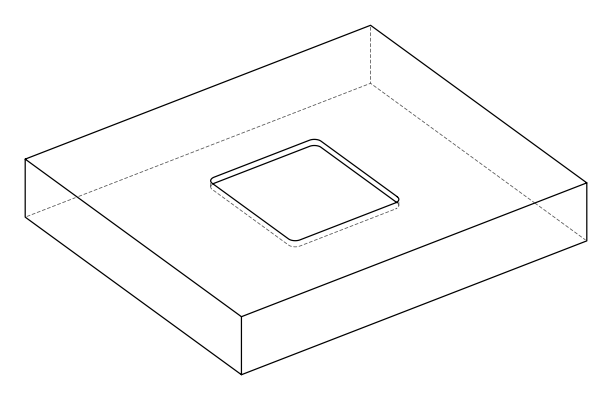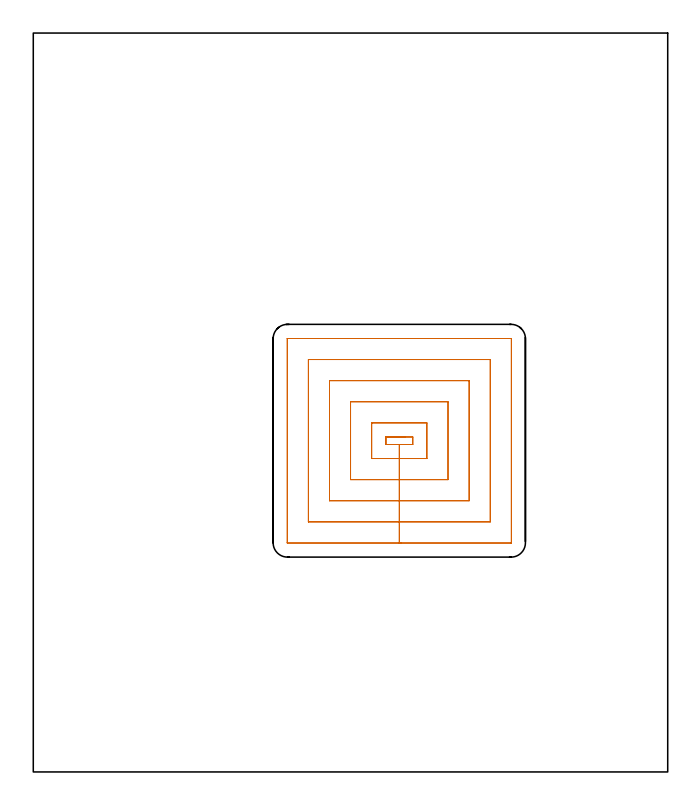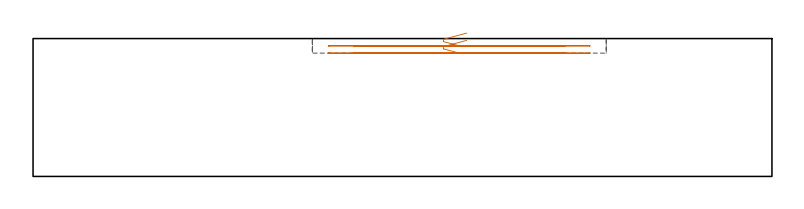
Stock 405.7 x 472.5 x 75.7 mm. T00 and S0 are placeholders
(PLAN: 1 operations, 0 tool changes, 7.3 min)
(1 MILL_RECTANGULAR_POCKET | POCKET_RECTANGULAR_STRAIGHT | UGT0201_100 | Follow Part, ap 4.5, ae 75% | 7.3 min | 191471 mm3)
(TOOL UGT0201_100 | End Mill 18 mm | D18 FL22 Z2)
(OP 1 MILL_RECTANGULAR_POCKET)
G17 G21 G94 G90
T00 M6
G54
G17 G0 G90 X238.074 Y214.2 S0 M3
G43 Z85.7 H0
Z78.7
G94 G1 X225.4 Z75.304 F250.
Y209.4 Z74.018
X234.05 Z71.7
X242.7 F500.
Y214.2
X225.4
Y209.4
X234.05
Y200.4
X251.7
Y223.2
X216.4
Y200.4
X234.05
Y186.9
X265.2
Y236.7
X202.9
Y186.9
X234.05
Y173.4
X278.7
Y250.2
X189.4
Y173.4
X234.05
Y159.9
X292.2
Y263.7
X175.9
Y159.9
X234.05
Y146.4
X305.6
X305.655 Y146.405
X305.695 Y146.445
X305.7 Y146.5
Y277.1
X305.695 Y277.155
X305.655 Y277.195
X305.6 Y277.2
X162.5
X162.445 Y277.195
X162.405 Y277.155
X162.4 Y277.1
Y146.5
X162.405 Y146.445
X162.445 Y146.405
X162.5 Y146.4
X234.05
X235.05
G0 X238.074 Y214.2 Z74.7
G1 X225.4 Z71.304 F250.
Y209.4 Z70.018
X234.05 Z67.7
X242.7 F500.
Y214.2
X225.4
Y209.4
X234.05
Y200.4
X251.7
Y223.2
X216.4
Y200.4
X234.05
Y186.9
X265.2
Y236.7
X202.9
Y186.9
X234.05
Y173.4
X278.7
Y250.2
X189.4
Y173.4
X234.05
Y159.9
X292.2
Y263.7
X175.9
Y159.9
X234.05
Y146.4
X305.6
X305.655 Y146.405
X305.695 Y146.445
X305.7 Y146.5
Y277.1
X305.695 Y277.155
X305.655 Y277.195
X305.6 Y277.2
X162.5
X162.445 Y277.195
X162.405 Y277.155
X162.4 Y277.1
Y146.5
X162.405 Y146.445
X162.445 Y146.405
X162.5 Y146.4
X234.05
X235.05
G0 Z85.7
M5
M2
